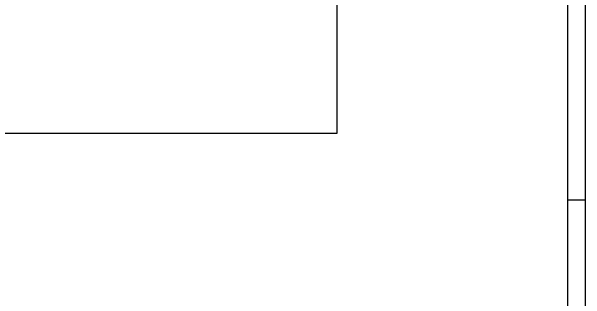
# Model space of a CAD drawing. Extents: x 10 to 269, y -206 to -10.
# Drawn here: x 204.5 to 269.4, y -171.2 to -138.6 of the extents above; entities that cross this region are included whole.
import ezdxf

# ---------------------------------------------------------------- set-up
doc = ezdxf.new("R2010")
doc.units = 0
doc.header["$MEASUREMENT"] = 0

msp = doc.modelspace()

# ---------------------------------------------------------------- linework, layer by layer
at = {"layer": 'Blue 4'}
for p, q in [((241.3, -152.4), (241.3, -74.93)), ((194.31, -152.4), (241.3, -152.4))]:
    msp.add_line(p, q, dxfattribs=at)
at = {"layer": 'Red 2'}
for p, q in [((269.392, -205.892), (269.392, -10.0076)), ((267.411, -203.911), (267.411, -11.9888)), ((269.392, -159.995), (267.411, -159.995))]:
    msp.add_line(p, q, dxfattribs=at)

doc.saveas('drawing.dxf')
